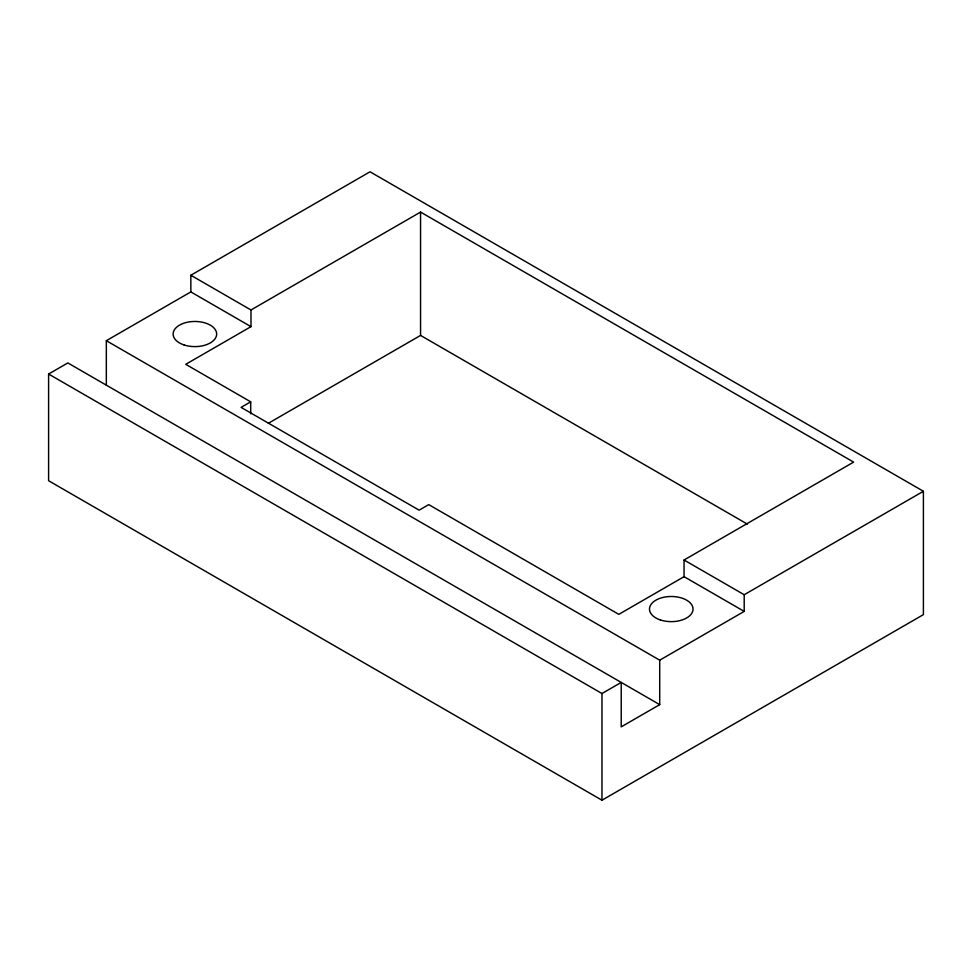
<?xml version="1.0" encoding="UTF-8"?>
<svg xmlns="http://www.w3.org/2000/svg" width="972" height="972" viewBox="0 0 972 972"><rect width="100%" height="100%" fill="white"/><g stroke="black" fill="none" stroke-linecap="round" stroke-linejoin="round"><path stroke-width="1.46" d="M106.337 340.698L190.84 291.916L190.84 275.246L370.028 171.789L923.4 491.273L923.4 614.632L601.972 800.211L48.6 480.727L48.6 374.038L67.846 362.933L659.709 704.639L659.709 660.182L106.337 340.698L106.337 385.155M190.84 275.246L250.983 309.983L420.56 212.078L853.623 462.113L684.057 560.006L684.057 576.675L618.812 614.353L428.737 504.614L419.114 510.166L241.08 407.377L250.703 401.825L250.703 413.841M250.983 309.983L250.983 326.653L185.737 364.318L250.703 401.825M268.381 423.282L420.56 335.425L747.334 524.09M684.057 560.006L744.2 594.73L923.4 491.273M48.6 374.038L601.972 693.522L621.217 682.417L621.217 726.862L659.709 704.639M659.709 660.182L744.2 611.4L744.2 594.73M190.84 291.916L250.983 326.653M684.057 576.675L744.2 611.4M601.972 693.522L601.972 800.211M420.56 212.078L420.56 335.425M660.365 619.954A21.773 12.575 0 0 0 693.036 609.067A21.773 12.575 0 0 0 660.365 598.181A21.773 12.575 0 0 0 660.365 619.954M183.987 344.926A21.773 12.575 0 0 0 216.659 334.04A21.773 12.575 0 0 0 183.987 323.154A21.773 12.575 0 0 0 183.987 344.926"/></g></svg>
